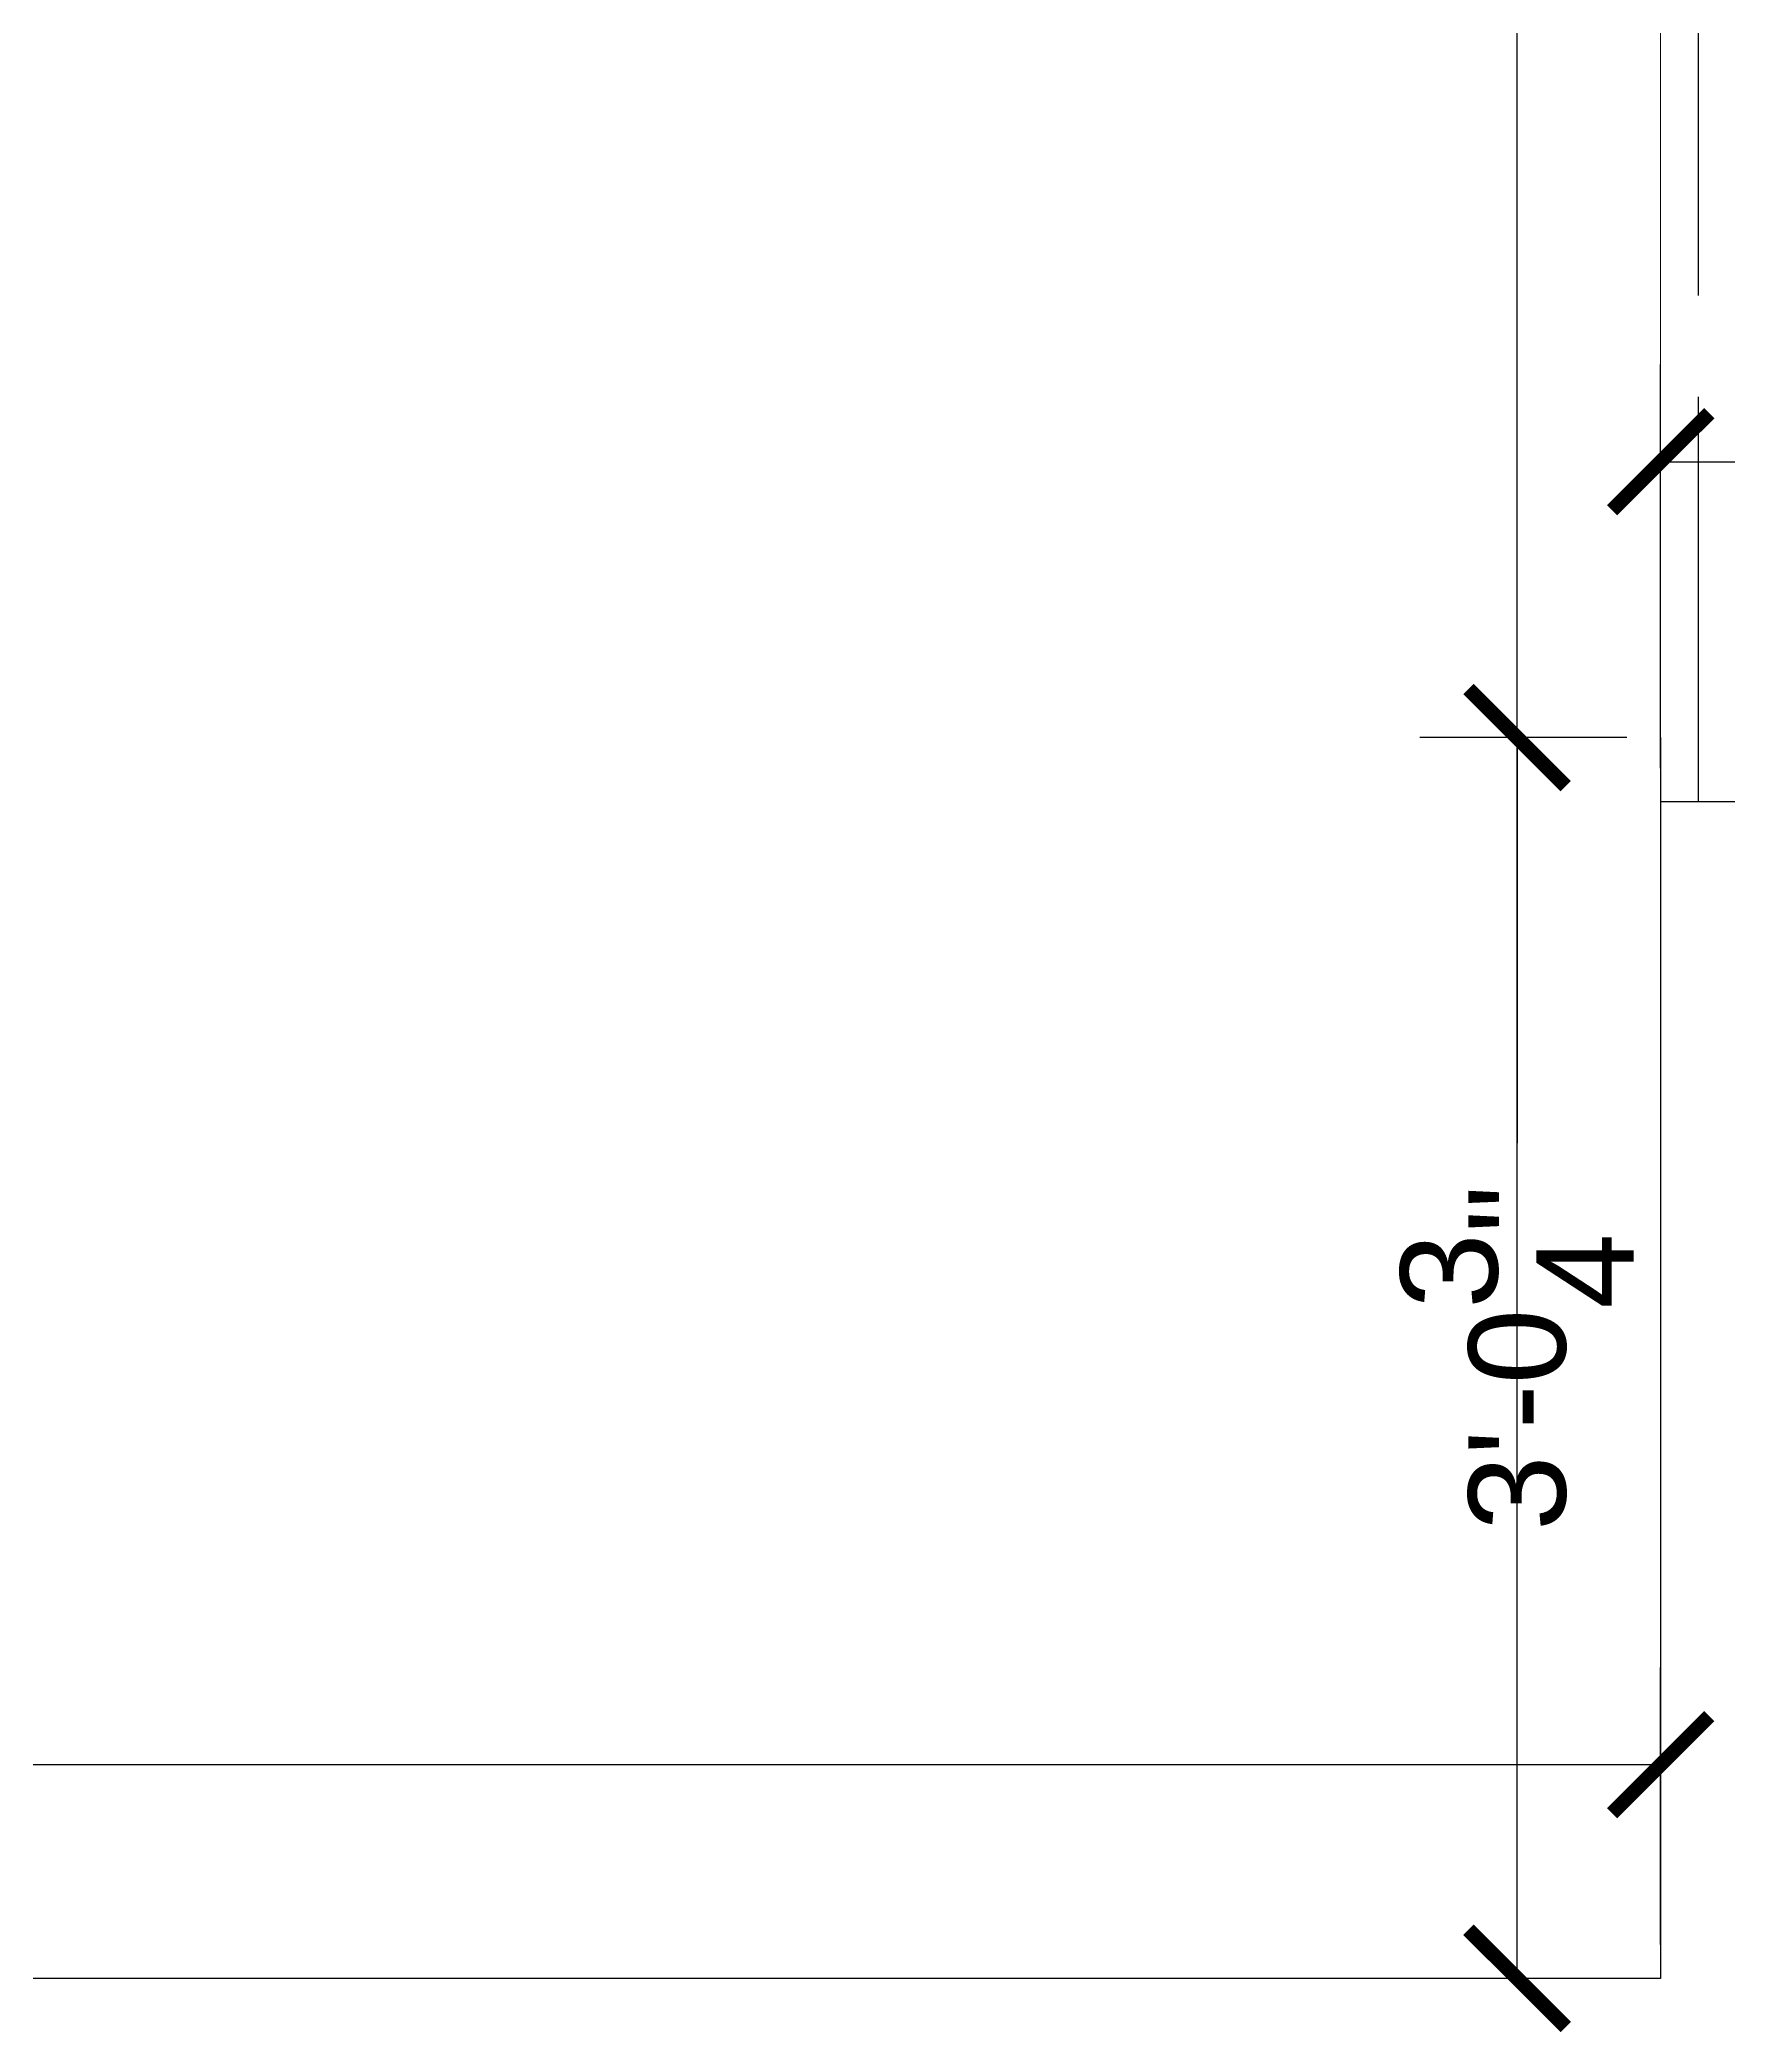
# Model space of a CAD drawing. Header units: inches. Extents: x -467 to 16, y 495 to 1144.
# Drawn here: x -177.3 to -127.3, y 813.2 to 872.2 of the extents above; entities that cross this region are included whole.
import ezdxf

# ---------------------------------------------------------------- set-up
doc = ezdxf.new("R2010")
doc.units = ezdxf.units.IN
doc.header["$MEASUREMENT"] = 0
doc.linetypes.add('ACAD_ISO02W100', pattern=[15, 12, -3])
doc.layers.get('0').update_dxf_attribs({"color": 1, "lineweight": 9})
doc.layers.add('A101-Dimensions', color=7, linetype='Continuous', lineweight=9)
doc.layers.add('A101-Floorplan-1st-floor', color=7, linetype='Continuous', lineweight=9)
doc.styles.add('Annotative', font='Arial.ttf')
doc.dimstyles.new('Annotative', dxfattribs={"dimtxt": 0.18, "dimasz": 0.18, "dimexe": 0.18, "dimexo": 0.0625, "dimgap": 0.09, "dimtad": 0, "dimtih": 1, "dimtoh": 1, "dimdec": 4, "dimzin": 0, "dimdsep": 46, "dimlunit": 4, "dimtxsty": 'Annotative', "dimblk": 'ARCHTICK', "dimblk1": 'ARCHTICK', "dimblk2": 'ARCHTICK', "dimcen": 0.09, "dimadec": 0, "dimazin": 0, "dimtfac": 1, "dimtdec": 4, "dimtofl": 0, "dimtmove": 0, "dimatfit": 3, "dimldrblk": 'ARCHTICK', "dimfxl": 1, "dimtolj": 1, "dimtzin": 0, "dimarcsym": 0})

# ---------------------------------------------------------------- blocks, each defined once
blk = doc.blocks.new('_ArchTick')
at = {"color": 0, "linetype": 'ByBlock', "lineweight": 30, "const_width": 0.15}
blk.add_lwpolyline([(-0.5, -0.5), (0.5, 0.5)], dxfattribs=at)
blk = doc.blocks.new('*D514')
at = {"layer": 'A101-Dimensions', "color": 0, "lineweight": -2, "transparency": 16777216}
for p, q in [((-130.318, 851.5), (-136.452, 851.5)), ((-133.572, 851.5), (-133.572, 839.481)), ((-133.572, 814.743), (-133.572, 826.762)), ((-130.318, 814.743), (-136.452, 814.743))]:
    blk.add_line(p, q, dxfattribs=at)
at = {"layer": 'A101-Dimensions', "color": 0, "lineweight": -2, "transparency": 16777216, "xscale": 2.88, "yscale": 2.88, "zscale": 2.88}
for p, rotation in [((-133.572, 851.5), 90), ((-133.572, 814.743), 270)]:
    blk.add_blockref('_ArchTick', p, dxfattribs=dict(at, rotation=rotation))
at = {"layer": 'A101-Dimensions', "color": 0, "lineweight": 5, "transparency": 16777216, "insert": (-133.572, 833.121), "char_height": 2.88, "attachment_point": 5, "rotation": 90, "style": 'Annotative'}
blk.add_mtext('\\A1;3\'-0{\\H1x;\\S3/4;}"', dxfattribs=at)
blk = doc.blocks.new('*D513')
at = {"layer": 'A101-Dimensions', "color": 0, "lineweight": -2, "transparency": 16777216}
for p, q in [((-129.318, 850.594), (-129.318, 862.553)), ((-24.886, 850.594), (-24.886, 862.553)), ((-129.318, 859.673), (-84.394, 859.673)), ((-24.886, 859.673), (-69.81, 859.673))]:
    blk.add_line(p, q, dxfattribs=at)
at = {"layer": 'A101-Dimensions', "color": 0, "lineweight": -2, "transparency": 16777216, "xscale": 2.88, "yscale": 2.88, "zscale": 2.88, "rotation": 180}
blk.add_blockref('_ArchTick', (-129.318, 859.673), dxfattribs=at)
at = {"layer": 'A101-Dimensions', "color": 0, "lineweight": -2, "transparency": 16777216, "xscale": 2.88, "yscale": 2.88, "zscale": 2.88}
blk.add_blockref('_ArchTick', (-24.886, 859.673), dxfattribs=at)
at = {"layer": 'A101-Dimensions', "color": 0, "lineweight": 5, "transparency": 16777216, "insert": (-77.102, 859.673), "char_height": 2.88, "attachment_point": 5, "style": 'Annotative'}
blk.add_mtext('\\A1;8\'-8{\\H1x;\\S7/16;}"', dxfattribs=at)
blk = doc.blocks.new('*D510')
at = {"layer": 'A101-Dimensions', "color": 0, "lineweight": -2, "transparency": 16777216}
for p, q in [((-268.068, 815.743), (-268.068, 823.954)), ((-129.318, 815.743), (-129.318, 823.954)), ((-268.068, 821.074), (-206.037, 821.074)), ((-129.318, 821.074), (-191.35, 821.074))]:
    blk.add_line(p, q, dxfattribs=at)
at = {"layer": 'A101-Dimensions', "color": 0, "lineweight": -2, "transparency": 16777216, "xscale": 2.88, "yscale": 2.88, "zscale": 2.88, "rotation": 180}
blk.add_blockref('_ArchTick', (-268.068, 821.074), dxfattribs=at)
at = {"layer": 'A101-Dimensions', "color": 0, "lineweight": -2, "transparency": 16777216, "xscale": 2.88, "yscale": 2.88, "zscale": 2.88}
blk.add_blockref('_ArchTick', (-129.318, 821.074), dxfattribs=at)
at = {"layer": 'A101-Dimensions', "color": 0, "lineweight": 5, "transparency": 16777216, "insert": (-198.693, 821.074), "char_height": 2.88, "attachment_point": 5, "style": 'Annotative'}
blk.add_mtext('\\A1;11\'-6{\\H1x;\\S3/4;}"', dxfattribs=at)
blk = doc.blocks.new('*D512')
at = {"layer": 'A101-Dimensions', "color": 0, "lineweight": -2, "transparency": 16777216}
for p, q in [((-130.318, 954.743), (-136.45, 954.743)), ((-133.57, 954.743), (-133.57, 887.653)), ((-133.57, 814.743), (-133.57, 881.832)), ((-130.318, 814.743), (-136.45, 814.743))]:
    blk.add_line(p, q, dxfattribs=at)
at = {"layer": 'A101-Dimensions', "color": 0, "lineweight": -2, "transparency": 16777216, "xscale": 2.88, "yscale": 2.88, "zscale": 2.88}
for p, rotation in [((-133.57, 954.743), 90), ((-133.57, 814.743), 270)]:
    blk.add_blockref('_ArchTick', p, dxfattribs=dict(at, rotation=rotation))
at = {"layer": 'A101-Dimensions', "color": 0, "lineweight": 5, "transparency": 16777216, "insert": (-133.57, 884.743), "char_height": 2.88, "attachment_point": 5, "style": 'Annotative'}
blk.add_mtext('\\A1;11\'-8"', dxfattribs=at)

msp = doc.modelspace()

# ---------------------------------------------------------------- linework, layer by layer
at = {"layer": 'A101-Floorplan-1st-floor', "linetype": 'ACAD_ISO02W100', "lineweight": -3}
for p, q in [((-128.19309, 849.59354), (-128.19309, 1071.74979)), ((-24.88599, 851.49979), (-129.31809, 851.49979))]:
    msp.add_line(p, q, dxfattribs=at)
at = {"layer": 'A101-Floorplan-1st-floor', "lineweight": -3}
msp.add_lwpolyline([(-129.31809, 851.49979), (-129.31809, 814.74286), (-268.06809, 814.74286), (-268.06809, 1071.74979), (-24.88599, 1071.74979), (-24.88599, 849.59354), (-129.31809, 849.59354)], dxfattribs=at)
at = {"layer": 'A101-Floorplan-1st-floor', "lineweight": 5}
msp.add_lwpolyline([(-129.31809, 954.74286), (-129.31809, 814.74286), (-268.06809, 814.74286), (-268.06809, 954.74286)], close=True, dxfattribs=at)

# ---------------------------------------------------------------- dimensions: what is measured, and where the dimension line sits
at = {"layer": 'A101-Dimensions', "lineweight": 5}
for base, p1, p2, picture, middle in [((-133.56954, 814.74286), (-129.31809, 954.74286), (-129.31809, 814.74286), '*D512', (-133.56954, 884.74286)), ((-133.5718, 851.49979), (-129.31809, 814.74286), (-129.31809, 851.49979), '*D514', (-133.5718, 833.12133))]:
    dim = msp.add_linear_dim(base=base, p1=p1, p2=p2, angle=90, dimstyle='Annotative', dxfattribs=at)
    dim.commit()
    dim.dimension.update_dxf_attribs({"geometry": picture, "text_midpoint": middle})
for base, p1, p2, picture, middle in [((-129.31809, 859.67316), (-24.88599, 849.59354), (-129.31809, 849.59354), '*D513', (-77.10204, 859.67316)), ((-268.06809, 821.07379), (-129.31809, 814.74286), (-268.06809, 814.74286), '*D510', (-198.69309, 821.07379))]:
    dim = msp.add_linear_dim(base=base, p1=p1, p2=p2, dimstyle='Annotative', dxfattribs=at)
    dim.commit()
    dim.dimension.update_dxf_attribs({"geometry": picture, "text_midpoint": middle})

doc.saveas('drawing.dxf')
